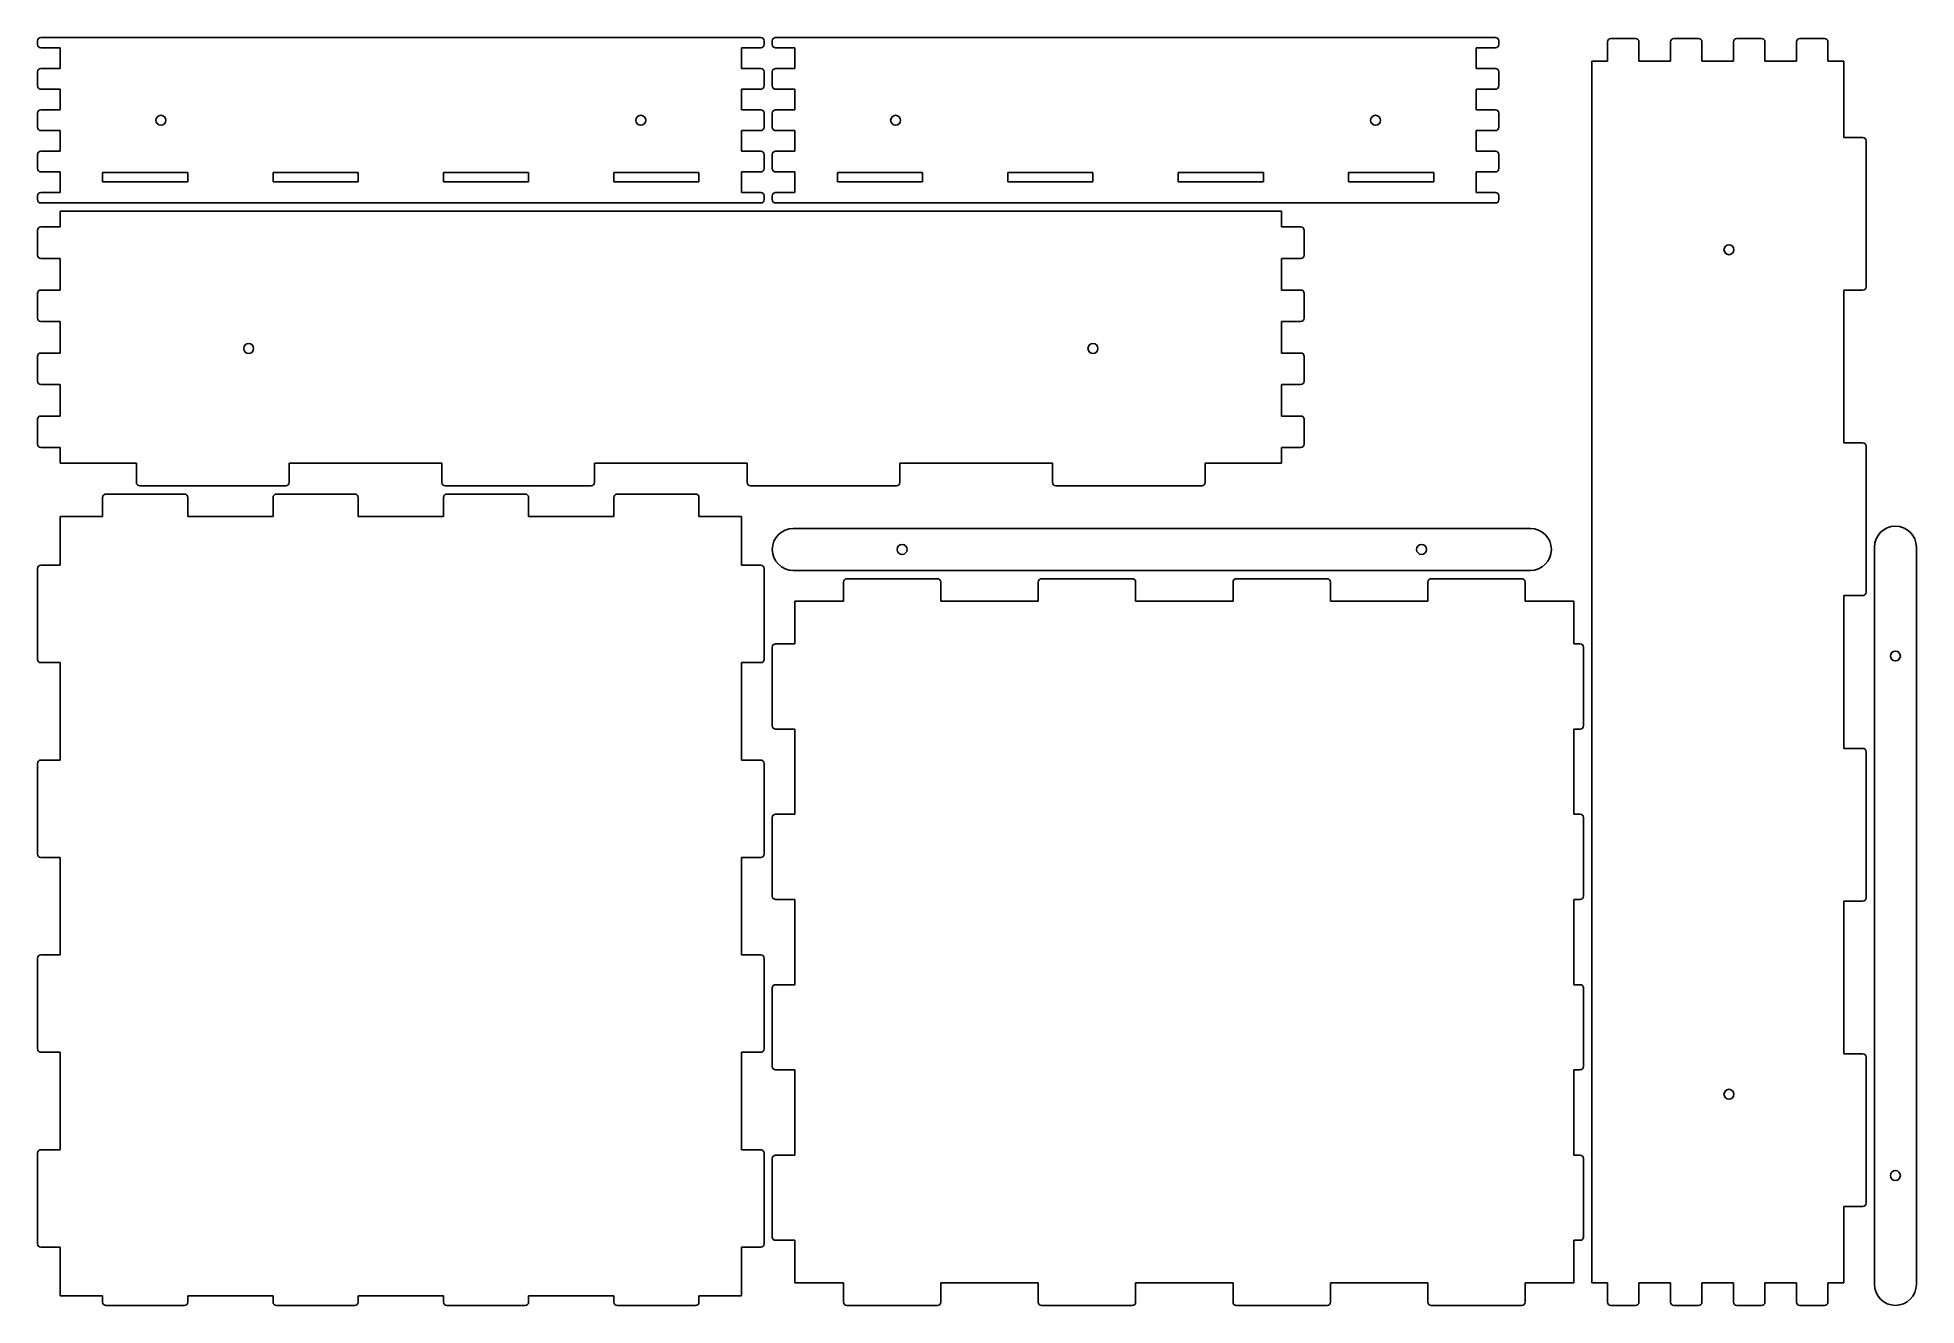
# Model space of a CAD drawing. Header units: millimetres. Extents: x 0 to 1136, y 0 to 767.
import ezdxf

# ---------------------------------------------------------------- set-up
doc = ezdxf.new("R2010")
doc.units = ezdxf.units.MM
doc.layers.add('SheetCutProfiles', color=7, linetype='CONTINUOUS')

msp = doc.modelspace()

# ---------------------------------------------------------------- linework, layer by layer
at = {"layer": 'SheetCutProfiles'}
for p, q in [((0, 764.6), (0, 762.35)), ((437.4, 766.6), (2, 766.6)), ((439.4, 764.6), (439.4, 762.35)), ((444.4, 764.6), (444.4, 762.35)), ((446.4, 766.6), (881.8, 766.6)), ((883.8, 764.6), (883.8, 762.35)), ((949.525, 752.4), (949.525, 764)), ((966.575, 766), (951.525, 766)), ((968.575, 764), (968.575, 752.4)), ((987.625, 752.4), (987.625, 764)), ((1004.675, 766), (989.625, 766)), ((1006.675, 764), (1006.675, 752.4)), ((1025.725, 752.4), (1025.725, 764)), ((1042.775, 766), (1027.725, 766)), ((1044.775, 764), (1044.775, 752.4)), ((1063.825, 752.4), (1063.825, 764)), ((1080.875, 766), (1065.825, 766)), ((1082.875, 764), (1082.875, 752.4)), ((2, 760.35), (13.6, 760.35)), ((13.6, 760.35), (13.6, 747.85)), ((425.8, 760.35), (437.4, 760.35)), ((425.8, 747.85), (425.8, 760.35)), ((458, 760.35), (446.4, 760.35)), ((458, 747.85), (458, 760.35)), ((870.2, 760.35), (870.2, 747.85)), ((881.8, 760.35), (870.2, 760.35)), ((940, 752.4), (940, 13.6)), ((949.525, 752.4), (940, 752.4)), ((987.625, 752.4), (968.575, 752.4)), ((1025.725, 752.4), (1006.675, 752.4)), ((1063.825, 752.4), (1044.775, 752.4)), ((1092.4, 752.4), (1082.875, 752.4)), ((1092.4, 752.4), (1092.4, 706.225)), ((0, 745.85), (0, 737.35)), ((13.6, 747.85), (2, 747.85)), ((437.4, 747.85), (425.8, 747.85)), ((439.4, 745.85), (439.4, 737.35)), ((444.4, 745.85), (444.4, 737.35)), ((446.4, 747.85), (458, 747.85)), ((870.2, 747.85), (881.8, 747.85)), ((883.8, 745.85), (883.8, 737.35)), ((2, 735.35), (13.6, 735.35)), ((13.6, 735.35), (13.6, 722.85)), ((425.8, 735.35), (437.4, 735.35)), ((425.8, 722.85), (425.8, 735.35)), ((458, 735.35), (446.4, 735.35)), ((458, 722.85), (458, 735.35)), ((870.2, 735.35), (870.2, 722.85)), ((881.8, 735.35), (870.2, 735.35)), ((0, 720.85), (0, 712.35)), ((13.6, 722.85), (2, 722.85)), ((437.4, 722.85), (425.8, 722.85)), ((439.4, 720.85), (439.4, 712.35)), ((444.4, 720.85), (444.4, 712.35)), ((446.4, 722.85), (458, 722.85)), ((870.2, 722.85), (881.8, 722.85)), ((883.8, 720.85), (883.8, 712.35)), ((2, 710.35), (13.6, 710.35)), ((13.6, 710.35), (13.6, 697.85)), ((425.8, 710.35), (437.4, 710.35)), ((425.8, 697.85), (425.8, 710.35)), ((458, 710.35), (446.4, 710.35)), ((458, 697.85), (458, 710.35)), ((870.2, 710.35), (870.2, 697.85)), ((881.8, 710.35), (870.2, 710.35)), ((1104, 706.225), (1092.4, 706.225)), ((0, 695.85), (0, 687.35)), ((13.6, 697.85), (2, 697.85)), ((437.4, 697.85), (425.8, 697.85)), ((439.4, 695.85), (439.4, 687.35)), ((444.4, 695.85), (444.4, 687.35)), ((446.4, 697.85), (458, 697.85)), ((870.2, 697.85), (881.8, 697.85)), ((883.8, 695.85), (883.8, 687.35)), ((1106, 704.225), (1106, 615.875)), ((2, 685.35), (13.6, 685.35)), ((13.6, 685.35), (13.6, 672.85)), ((39.3625, 685.1), (90.8875, 685.1)), ((39.3625, 679.3), (39.3625, 685.1)), ((90.8875, 685.1), (90.8875, 679.3)), ((142.4125, 685.1), (193.9375, 685.1)), ((142.4125, 679.3), (142.4125, 685.1)), ((193.9375, 685.1), (193.9375, 679.3)), ((245.4625, 685.1), (296.9875, 685.1)), ((245.4625, 679.3), (245.4625, 685.1)), ((296.9875, 685.1), (296.9875, 679.3)), ((348.5125, 685.1), (400.0375, 685.1)), ((348.5125, 679.3), (348.5125, 685.1)), ((400.0375, 685.1), (400.0375, 679.3)), ((425.8, 685.35), (437.4, 685.35)), ((425.8, 672.85), (425.8, 685.35)), ((458, 685.35), (446.4, 685.35)), ((458, 672.85), (458, 685.35)), ((535.2875, 685.1), (483.7625, 685.1)), ((483.7625, 685.1), (483.7625, 679.3)), ((535.2875, 679.3), (535.2875, 685.1)), ((638.3375, 685.1), (586.8125, 685.1)), ((586.8125, 685.1), (586.8125, 679.3)), ((638.3375, 679.3), (638.3375, 685.1)), ((741.3875, 685.1), (689.8625, 685.1)), ((689.8625, 685.1), (689.8625, 679.3)), ((741.3875, 679.3), (741.3875, 685.1)), ((844.4375, 685.1), (792.9125, 685.1)), ((792.9125, 685.1), (792.9125, 679.3)), ((844.4375, 679.3), (844.4375, 685.1)), ((870.2, 685.35), (870.2, 672.85)), ((881.8, 685.35), (870.2, 685.35)), ((0, 670.85), (0, 668.6)), ((13.6, 672.85), (2, 672.85)), ((90.8875, 679.3), (39.3625, 679.3)), ((193.9375, 679.3), (142.4125, 679.3)), ((296.9875, 679.3), (245.4625, 679.3)), ((400.0375, 679.3), (348.5125, 679.3)), ((437.4, 672.85), (425.8, 672.85)), ((439.4, 670.85), (439.4, 668.6)), ((444.4, 670.85), (444.4, 668.6)), ((446.4, 672.85), (458, 672.85)), ((483.7625, 679.3), (535.2875, 679.3)), ((586.8125, 679.3), (638.3375, 679.3)), ((689.8625, 679.3), (741.3875, 679.3)), ((792.9125, 679.3), (844.4375, 679.3)), ((870.2, 672.85), (881.8, 672.85)), ((883.8, 670.85), (883.8, 668.6)), ((437.4, 666.6), (2, 666.6)), ((13.6, 661.6), (752.4, 661.6)), ((13.6, 652.075), (13.6, 661.6)), ((446.4, 666.6), (881.8, 666.6)), ((752.4, 652.075), (752.4, 661.6)), ((0, 635.025), (0, 650.075)), ((13.6, 652.075), (2, 652.075)), ((752.4, 652.075), (764, 652.075)), ((766, 635.025), (766, 650.075)), ((2, 633.025), (13.6, 633.025)), ((13.6, 613.975), (13.6, 633.025)), ((752.4, 613.975), (752.4, 633.025)), ((764, 633.025), (752.4, 633.025)), ((13.6, 613.975), (2, 613.975)), ((752.4, 613.975), (764, 613.975)), ((1092.4, 613.875), (1104, 613.875)), ((1092.4, 613.875), (1092.4, 521.525)), ((0, 596.925), (0, 611.975)), ((766, 596.925), (766, 611.975)), ((2, 594.925), (13.6, 594.925)), ((13.6, 575.875), (13.6, 594.925)), ((752.4, 575.875), (752.4, 594.925)), ((764, 594.925), (752.4, 594.925)), ((0, 558.825), (0, 573.875)), ((13.6, 575.875), (2, 575.875)), ((752.4, 575.875), (764, 575.875)), ((766, 558.825), (766, 573.875)), ((2, 556.825), (13.6, 556.825)), ((13.6, 537.775), (13.6, 556.825)), ((752.4, 537.775), (752.4, 556.825)), ((764, 556.825), (752.4, 556.825)), ((0, 520.725), (0, 535.775)), ((13.6, 537.775), (2, 537.775)), ((752.4, 537.775), (764, 537.775)), ((766, 520.725), (766, 535.775)), ((2, 518.725), (13.6, 518.725)), ((13.6, 509.2), (13.6, 518.725)), ((752.4, 509.2), (752.4, 518.725)), ((764, 518.725), (752.4, 518.725)), ((1104, 521.525), (1092.4, 521.525)), ((1106, 519.525), (1106, 431.175)), ((13.6, 509.2), (59.775, 509.2)), ((59.775, 497.6), (59.775, 509.2)), ((152.125, 509.2), (152.125, 497.6)), ((152.125, 509.2), (244.475, 509.2)), ((244.475, 497.6), (244.475, 509.2)), ((336.825, 509.2), (336.825, 497.6)), ((336.825, 509.2), (429.175, 509.2)), ((429.175, 497.6), (429.175, 509.2)), ((521.525, 509.2), (521.525, 497.6)), ((521.525, 509.2), (613.875, 509.2)), ((613.875, 497.6), (613.875, 509.2)), ((706.225, 509.2), (706.225, 497.6)), ((706.225, 509.2), (752.4, 509.2)), ((41.3625, 490.6), (88.8875, 490.6)), ((61.775, 495.6), (150.125, 495.6)), ((144.4125, 490.6), (191.9375, 490.6)), ((246.475, 495.6), (334.825, 495.6)), ((247.4625, 490.6), (294.9875, 490.6)), ((350.5125, 490.6), (398.0375, 490.6)), ((431.175, 495.6), (519.525, 495.6)), ((615.875, 495.6), (704.225, 495.6)), ((39.3625, 488.6), (39.3625, 477)), ((90.8875, 477), (90.8875, 488.6)), ((142.4125, 488.6), (142.4125, 477)), ((193.9375, 477), (193.9375, 488.6)), ((245.4625, 488.6), (245.4625, 477)), ((296.9875, 477), (296.9875, 488.6)), ((348.5125, 488.6), (348.5125, 477)), ((400.0375, 477), (400.0375, 488.6)), ((13.6, 477), (39.3625, 477)), ((13.6, 477), (13.6, 447.55)), ((90.8875, 477), (142.4125, 477)), ((193.9375, 477), (245.4625, 477)), ((296.9875, 477), (348.5125, 477)), ((400.0375, 477), (425.8, 477)), ((425.8, 477), (425.8, 447.55)), ((457.1, 469.8), (902.9, 469.8)), ((1111, 458.5), (1111, 12.7)), ((1136.4, 458.5), (1136.4, 12.7)), ((0, 445.55), (0, 390.65)), ((2, 447.55), (13.6, 447.55)), ((437.4, 447.55), (425.8, 447.55)), ((439.4, 445.55), (439.4, 390.65)), ((457.1, 444.4), (902.9, 444.4)), ((487.45, 437.4), (487.45, 425.8)), ((489.45, 439.4), (544.35, 439.4)), ((546.35, 425.8), (546.35, 437.4)), ((605.25, 437.4), (605.25, 425.8)), ((607.25, 439.4), (662.15, 439.4)), ((664.15, 425.8), (664.15, 437.4)), ((723.05, 437.4), (723.05, 425.8)), ((725.05, 439.4), (779.95, 439.4)), ((781.95, 425.8), (781.95, 437.4)), ((840.85, 437.4), (840.85, 425.8)), ((842.85, 439.4), (897.75, 439.4)), ((899.75, 425.8), (899.75, 437.4)), ((458, 425.8), (487.45, 425.8)), ((458, 400.0375), (458, 425.8)), ((546.35, 425.8), (605.25, 425.8)), ((664.15, 425.8), (723.05, 425.8)), ((781.95, 425.8), (840.85, 425.8)), ((899.75, 425.8), (929.2, 425.8)), ((929.2, 400.0375), (929.2, 425.8)), ((1092.4, 429.175), (1104, 429.175)), ((1092.4, 429.175), (1092.4, 336.825)), ((444.4, 350.5125), (444.4, 398.0375)), ((458, 400.0375), (446.4, 400.0375)), ((929.2, 400.0375), (933, 400.0375)), ((935, 350.5125), (935, 398.0375)), ((13.6, 388.65), (2, 388.65)), ((13.6, 388.65), (13.6, 329.75)), ((425.8, 388.65), (425.8, 329.75)), ((425.8, 388.65), (437.4, 388.65)), ((446.4, 348.5125), (458, 348.5125)), ((458, 296.9875), (458, 348.5125)), ((929.2, 296.9875), (929.2, 348.5125)), ((933, 348.5125), (929.2, 348.5125)), ((2, 329.75), (13.6, 329.75)), ((437.4, 329.75), (425.8, 329.75)), ((1104, 336.825), (1092.4, 336.825)), ((1106, 334.825), (1106, 246.475)), ((0, 327.75), (0, 272.85)), ((439.4, 327.75), (439.4, 272.85)), ((458, 296.9875), (446.4, 296.9875)), ((929.2, 296.9875), (933, 296.9875)), ((444.4, 247.4625), (444.4, 294.9875)), ((935, 247.4625), (935, 294.9875)), ((13.6, 270.85), (2, 270.85)), ((13.6, 270.85), (13.6, 211.95)), ((425.8, 270.85), (425.8, 211.95)), ((425.8, 270.85), (437.4, 270.85)), ((446.4, 245.4625), (458, 245.4625)), ((458, 193.9375), (458, 245.4625)), ((929.2, 193.9375), (929.2, 245.4625)), ((933, 245.4625), (929.2, 245.4625)), ((1092.4, 244.475), (1104, 244.475)), ((1092.4, 244.475), (1092.4, 152.125)), ((0, 209.95), (0, 155.05)), ((2, 211.95), (13.6, 211.95)), ((437.4, 211.95), (425.8, 211.95)), ((439.4, 209.95), (439.4, 155.05)), ((458, 193.9375), (446.4, 193.9375)), ((929.2, 193.9375), (933, 193.9375)), ((444.4, 144.4125), (444.4, 191.9375)), ((935, 144.4125), (935, 191.9375)), ((13.6, 153.05), (2, 153.05)), ((13.6, 153.05), (13.6, 94.15)), ((425.8, 153.05), (425.8, 94.15)), ((425.8, 153.05), (437.4, 153.05)), ((1104, 152.125), (1092.4, 152.125)), ((1106, 150.125), (1106, 61.775)), ((446.4, 142.4125), (458, 142.4125)), ((458, 90.8875), (458, 142.4125)), ((929.2, 90.8875), (929.2, 142.4125)), ((933, 142.4125), (929.2, 142.4125)), ((0, 92.15), (0, 37.25)), ((2, 94.15), (13.6, 94.15)), ((437.4, 94.15), (425.8, 94.15)), ((439.4, 92.15), (439.4, 37.25)), ((444.4, 41.3625), (444.4, 88.8875)), ((458, 90.8875), (446.4, 90.8875)), ((929.2, 90.8875), (933, 90.8875)), ((935, 41.3625), (935, 88.8875)), ((1092.4, 59.775), (1104, 59.775)), ((1092.4, 59.775), (1092.4, 13.6)), ((13.6, 35.25), (2, 35.25)), ((13.6, 35.25), (13.6, 5.8)), ((425.8, 35.25), (425.8, 5.8)), ((425.8, 35.25), (437.4, 35.25)), ((446.4, 39.3625), (458, 39.3625)), ((458, 13.6), (458, 39.3625)), ((929.2, 13.6), (929.2, 39.3625)), ((933, 39.3625), (929.2, 39.3625)), ((458, 13.6), (487.45, 13.6)), ((487.45, 2), (487.45, 13.6)), ((546.35, 13.6), (546.35, 2)), ((546.35, 13.6), (605.25, 13.6)), ((605.25, 2), (605.25, 13.6)), ((664.15, 13.6), (664.15, 2)), ((664.15, 13.6), (723.05, 13.6)), ((723.05, 2), (723.05, 13.6)), ((781.95, 13.6), (781.95, 2)), ((781.95, 13.6), (840.85, 13.6)), ((840.85, 2), (840.85, 13.6)), ((899.75, 13.6), (899.75, 2)), ((899.75, 13.6), (929.2, 13.6)), ((949.525, 13.6), (940, 13.6)), ((949.525, 13.6), (949.525, 2)), ((987.625, 13.6), (968.575, 13.6)), ((968.575, 2), (968.575, 13.6)), ((987.625, 13.6), (987.625, 2)), ((1025.725, 13.6), (1006.675, 13.6)), ((1006.675, 2), (1006.675, 13.6)), ((1025.725, 13.6), (1025.725, 2)), ((1063.825, 13.6), (1044.775, 13.6)), ((1044.775, 2), (1044.775, 13.6)), ((1063.825, 13.6), (1063.825, 2)), ((1092.4, 13.6), (1082.875, 13.6)), ((1082.875, 2), (1082.875, 13.6)), ((13.6, 5.8), (39.3625, 5.8)), ((39.3625, 2), (39.3625, 5.8)), ((41.3625, 0), (88.8875, 0)), ((90.8875, 5.8), (90.8875, 2)), ((90.8875, 5.8), (142.4125, 5.8)), ((142.4125, 2), (142.4125, 5.8)), ((144.4125, 0), (191.9375, 0)), ((193.9375, 5.8), (193.9375, 2)), ((193.9375, 5.8), (245.4625, 5.8)), ((245.4625, 2), (245.4625, 5.8)), ((247.4625, 0), (294.9875, 0)), ((296.9875, 5.8), (296.9875, 2)), ((296.9875, 5.8), (348.5125, 5.8)), ((348.5125, 2), (348.5125, 5.8)), ((350.5125, 0), (398.0375, 0)), ((400.0375, 5.8), (400.0375, 2)), ((400.0375, 5.8), (425.8, 5.8)), ((489.45, 0), (544.35, 0)), ((607.25, 0), (662.15, 0)), ((725.05, 0), (779.95, 0)), ((842.85, 0), (897.75, 0)), ((966.575, 0), (951.525, 0)), ((1004.675, 0), (989.625, 0)), ((1042.775, 0), (1027.725, 0)), ((1080.875, 0), (1065.825, 0))]:
    msp.add_line(p, q, dxfattribs=at)
for centre in [(74.5667, 716.6), (364.8333, 716.6), (518.9667, 716.6), (809.2333, 716.6), (1023, 638.3333), (127.6667, 578.6), (638.3333, 578.6), (522.9333, 457.1), (837.0667, 457.1), (1123.7, 392.6667), (1023, 127.6667), (1123.7, 78.5333)]:
    msp.add_circle(centre, 3, dxfattribs=at)
for centre, radius, start, end in [((2, 764.6), 2, 90, 180), ((2, 762.35), 2, 180, -90), ((437.4, 764.6), 2, 0, 90), ((437.4, 762.35), 2, -90, 0), ((446.4, 764.6), 2, 90, 180), ((446.4, 762.35), 2, 180, -90), ((881.8, 764.6), 2, 0, 90), ((881.8, 762.35), 2, -90, 0), ((951.525, 764), 2, 90, 180), ((966.575, 764), 2, 0, 90), ((989.625, 764), 2, 90, 180), ((1004.675, 764), 2, 0, 90), ((1027.725, 764), 2, 90, 180), ((1042.775, 764), 2, 0, 90), ((1065.825, 764), 2, 90, 180), ((1080.875, 764), 2, 0, 90), ((2, 745.85), 2, 90, 180), ((437.4, 745.85), 2, 0, 90), ((446.4, 745.85), 2, 90, 180), ((881.8, 745.85), 2, 0, 90), ((2, 737.35), 2, 180, -90), ((437.4, 737.35), 2, -90, 0), ((446.4, 737.35), 2, 180, -90), ((881.8, 737.35), 2, -90, 0), ((2, 720.85), 2, 90, 180), ((437.4, 720.85), 2, 0, 90), ((446.4, 720.85), 2, 90, 180), ((881.8, 720.85), 2, 0, 90), ((2, 712.35), 2, 180, -90), ((437.4, 712.35), 2, -90, 0), ((446.4, 712.35), 2, 180, -90), ((881.8, 712.35), 2, -90, 0), ((1104, 704.225), 2, 0, 90), ((2, 695.85), 2, 90, 180), ((437.4, 695.85), 2, 0, 90), ((446.4, 695.85), 2, 90, 180), ((881.8, 695.85), 2, 0, 90), ((2, 687.35), 2, 180, -90), ((437.4, 687.35), 2, -90, 0), ((446.4, 687.35), 2, 180, -90), ((881.8, 687.35), 2, -90, 0), ((2, 670.85), 2, 90, 180), ((437.4, 670.85), 2, 0, 90), ((446.4, 670.85), 2, 90, 180), ((881.8, 670.85), 2, 0, 90), ((2, 668.6), 2, 180, -90), ((437.4, 668.6), 2, -90, 0), ((446.4, 668.6), 2, 180, -90), ((881.8, 668.6), 2, -90, 0), ((2, 650.075), 2, 90, 180), ((764, 650.075), 2, 0, 90), ((2, 635.025), 2, 180, -90), ((764, 635.025), 2, -90, 0), ((2, 611.975), 2, 90, 180), ((764, 611.975), 2, 0, 90), ((1104, 615.875), 2, -90, 0), ((2, 596.925), 2, 180, -90), ((764, 596.925), 2, -90, 0), ((2, 573.875), 2, 90, 180), ((764, 573.875), 2, 0, 90), ((2, 558.825), 2, 180, -90), ((764, 558.825), 2, -90, 0), ((2, 535.775), 2, 90, 180), ((764, 535.775), 2, 0, 90), ((2, 520.725), 2, 180, -90), ((764, 520.725), 2, -90, 0), ((1104, 519.525), 2, 0, 90), ((41.3625, 488.6), 2, 90, 180), ((61.775, 497.6), 2, 180, -90), ((88.8875, 488.6), 2, 0, 90), ((144.4125, 488.6), 2, 90, 180), ((150.125, 497.6), 2, -90, 0), ((191.9375, 488.6), 2, 0, 90), ((246.475, 497.6), 2, 180, -90), ((247.4625, 488.6), 2, 90, 180), ((294.9875, 488.6), 2, 0, 90), ((334.825, 497.6), 2, -90, 0), ((350.5125, 488.6), 2, 90, 180), ((398.0375, 488.6), 2, 0, 90), ((431.175, 497.6), 2, 180, -90), ((519.525, 497.6), 2, -90, 0), ((615.875, 497.6), 2, 180, -90), ((704.225, 497.6), 2, -90, 0), ((457.1, 457.1), 12.7, 90, -90), ((902.9, 457.1), 12.7, -90, 90), ((1123.7, 458.5), 12.7, 0, 180), ((2, 445.55), 2, 90, 180), ((437.4, 445.55), 2, 0, 90), ((489.45, 437.4), 2, 90, 180), ((544.35, 437.4), 2, 0, 90), ((607.25, 437.4), 2, 90, 180), ((662.15, 437.4), 2, 0, 90), ((725.05, 437.4), 2, 90, 180), ((779.95, 437.4), 2, 0, 90), ((842.85, 437.4), 2, 90, 180), ((897.75, 437.4), 2, 0, 90), ((1104, 431.175), 2, -90, 0), ((446.4, 398.0375), 2, 90, 180), ((933, 398.0375), 2, 0, 90), ((2, 390.65), 2, 180, -90), ((437.4, 390.65), 2, -90, 0), ((446.4, 350.5125), 2, 180, -90), ((933, 350.5125), 2, -90, 0), ((2, 327.75), 2, 90, 180), ((437.4, 327.75), 2, 0, 90), ((1104, 334.825), 2, 0, 90), ((446.4, 294.9875), 2, 90, 180), ((933, 294.9875), 2, 0, 90), ((2, 272.85), 2, 180, -90), ((437.4, 272.85), 2, -90, 0), ((446.4, 247.4625), 2, 180, -90), ((933, 247.4625), 2, -90, 0), ((1104, 246.475), 2, -90, 0), ((2, 209.95), 2, 90, 180), ((437.4, 209.95), 2, 0, 90), ((446.4, 191.9375), 2, 90, 180), ((933, 191.9375), 2, 0, 90), ((2, 155.05), 2, 180, -90), ((437.4, 155.05), 2, -90, 0), ((1104, 150.125), 2, 0, 90), ((446.4, 144.4125), 2, 180, -90), ((933, 144.4125), 2, -90, 0), ((2, 92.15), 2, 90, 180), ((437.4, 92.15), 2, 0, 90), ((446.4, 88.8875), 2, 90, 180), ((933, 88.8875), 2, 0, 90), ((1104, 61.775), 2, -90, 0), ((2, 37.25), 2, 180, -90), ((437.4, 37.25), 2, -90, 0), ((446.4, 41.3625), 2, 180, -90), ((933, 41.3625), 2, -90, 0), ((1123.7, 12.7), 12.7, 180, 0), ((41.3625, 2), 2, 180, -90), ((88.8875, 2), 2, -90, 0), ((144.4125, 2), 2, 180, -90), ((191.9375, 2), 2, -90, 0), ((247.4625, 2), 2, 180, -90), ((294.9875, 2), 2, -90, 0), ((350.5125, 2), 2, 180, -90), ((398.0375, 2), 2, -90, 0), ((489.45, 2), 2, 180, -90), ((544.35, 2), 2, -90, 0), ((607.25, 2), 2, 180, -90), ((662.15, 2), 2, -90, 0), ((725.05, 2), 2, 180, -90), ((779.95, 2), 2, -90, 0), ((842.85, 2), 2, 180, -90), ((897.75, 2), 2, -90, 0), ((951.525, 2), 2, 180, -90), ((966.575, 2), 2, -90, 0), ((989.625, 2), 2, 180, -90), ((1004.675, 2), 2, -90, 0), ((1027.725, 2), 2, 180, -90), ((1042.775, 2), 2, -90, 0), ((1065.825, 2), 2, 180, -90), ((1080.875, 2), 2, -90, 0)]:
    msp.add_arc(centre, radius, start, end, dxfattribs=at)

doc.saveas('drawing.dxf')
